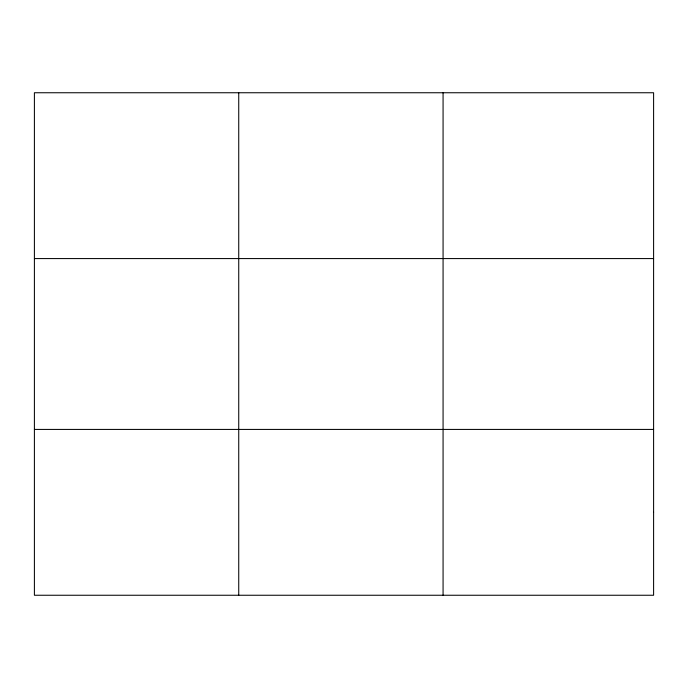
<?xml version="1.0" encoding="UTF-8"?>
<svg xmlns="http://www.w3.org/2000/svg" width="688" height="688" viewBox="0 0 688 688"><rect width="100%" height="100%" fill="white"/><g stroke="black" fill="none" stroke-linecap="round" stroke-linejoin="round"><path stroke-width="1.03" d="M238.736 595.249L238.736 92.751M443.072 595.249L443.072 92.751M34.4 258.576L653.6 258.576M34.4 429.424L653.6 429.424M653.6 512.336L653.6 595.249L34.4 595.249L34.4 92.751L653.6 92.751L653.6 512.336"/></g></svg>
